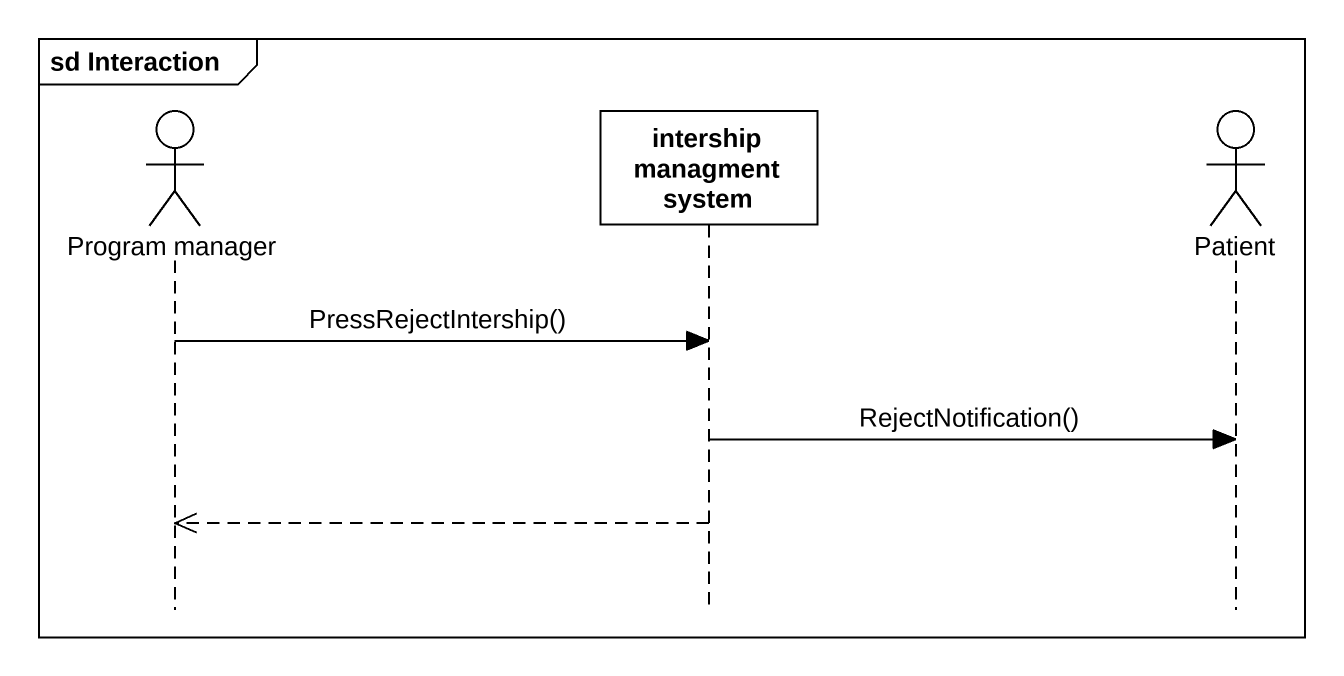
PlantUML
@startuml
mainframe sd Interaction
hide footbox
actor "Program manager" as Program_manager
participant "intership managment system" as intership_managment_system
actor Patient

Program_manager -> intership_managment_system : PressRejectIntership()
intership_managment_system -> Patient : RejectNotification()
intership_managment_system -->> Program_manager
@enduml
